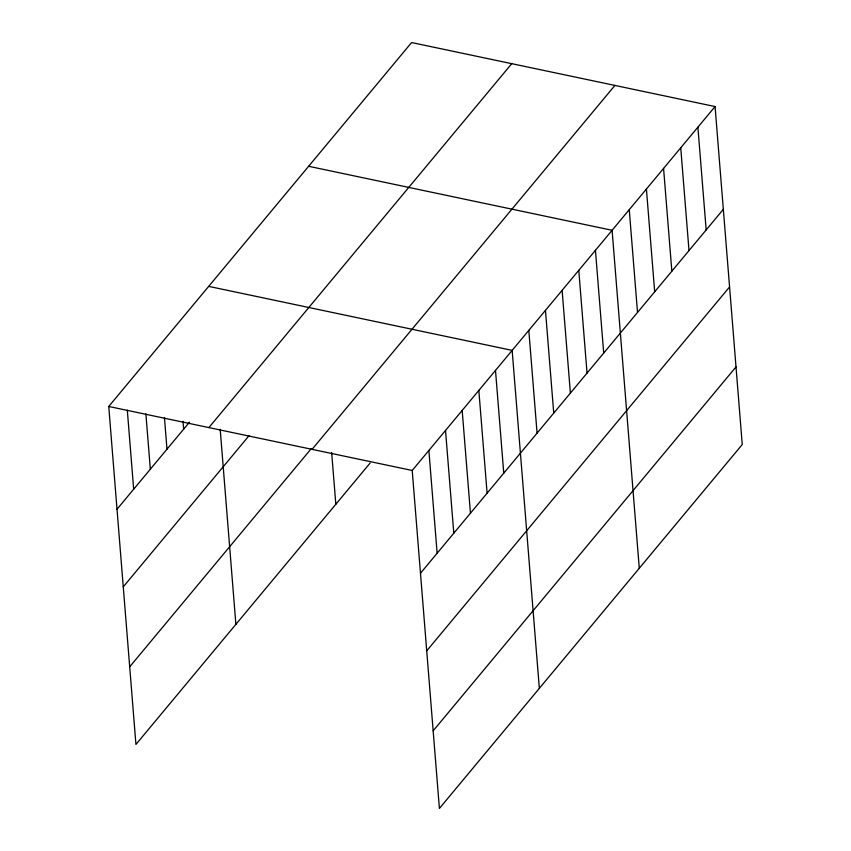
<?xml version="1.0" encoding="UTF-8"?>
<svg xmlns="http://www.w3.org/2000/svg" width="851" height="851" viewBox="0 0 851 851"><rect width="100%" height="100%" fill="white"/><g stroke="black" fill="none" stroke-linecap="round" stroke-linejoin="round"><path stroke-width="1.28" d="M370.142 463.018L135.937 744.444L108.747 406.47L411.597 42.55L715.063 106.556L742.253 444.53L439.403 808.45L412.214 470.475L715.063 106.556M117.013 509.238L189.475 422.17M208.889 427.585L511.738 63.676M123.267 586.85L249.024 435.733M129.692 666.822L311.253 448.658M312.072 449.349L614.911 85.43M420.479 573.244L723.329 209.325M426.723 650.855L729.573 286.936M433.159 730.828L736.009 366.909M308.626 166.285L612.092 230.291L639.282 568.266M208.686 286.372L512.153 350.378L539.343 688.353M108.747 406.47L412.214 470.475M697.894 127.182L706.17 229.94M680.736 147.797L689.002 250.566M663.578 168.424L671.843 271.192M646.409 189.039L654.685 291.808M629.251 209.665L637.516 312.434M595.434 250.3L603.699 353.069M578.776 270.32L587.041 373.089M562.117 290.329L570.393 393.098M545.459 310.349L553.735 413.118M528.811 330.369L537.077 433.127M495.495 370.398L503.76 473.167M478.836 390.407L487.102 493.176M462.178 410.427L470.454 513.196M445.52 430.446L453.796 533.205M428.872 450.456L437.137 553.224M331.656 452.509L335.826 504.26M220.186 429.244L235.887 624.357M183.008 421.266L183.646 429.17M164.445 417.564L166.987 449.19M145.883 413.863L150.329 469.199M127.31 410.171L133.671 489.219"/></g></svg>
